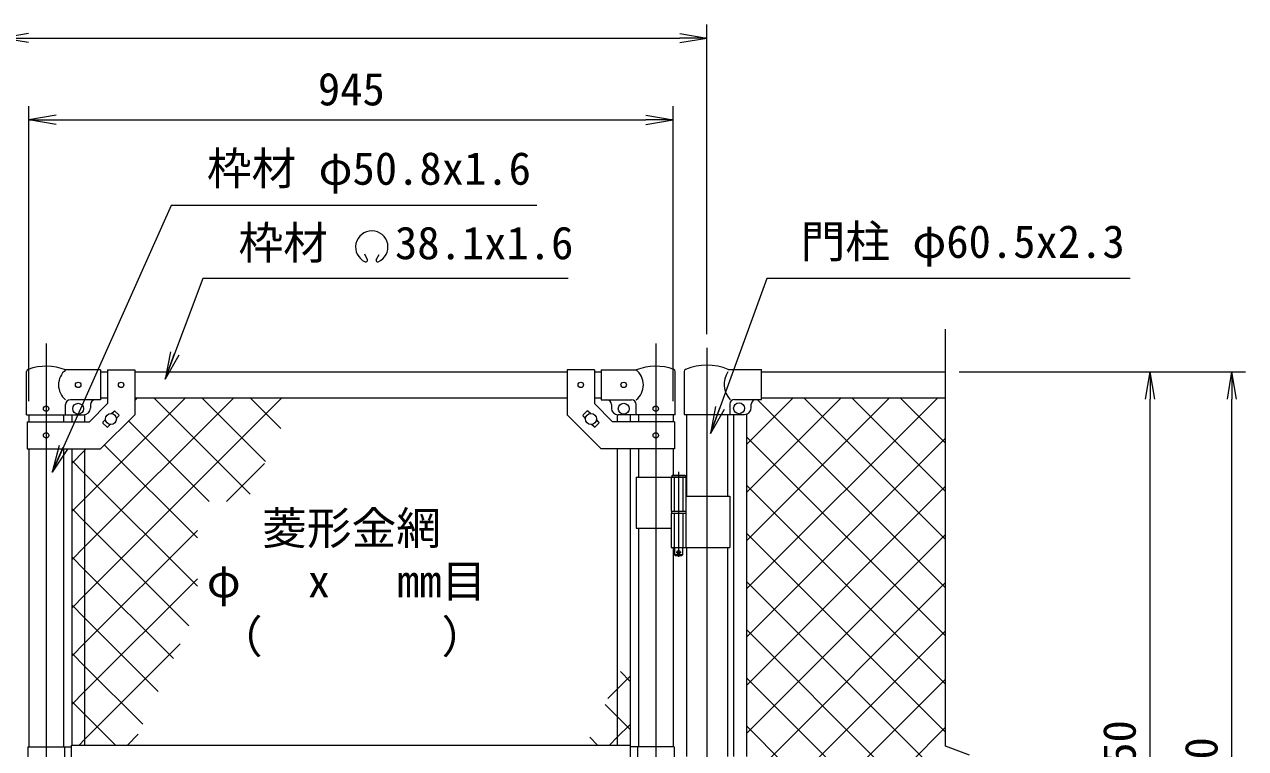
# Model space of a CAD drawing. Units: millimetres, scale not verified. Extents: x -4200 to 4200, y -2970 to 2970.
# Drawn here: x -2585 to -794, y 609 to 1672 of the extents above; entities that cross this region are included whole.
import ezdxf
from ezdxf.enums import TextEntityAlignment as Align

# ---------------------------------------------------------------- set-up
doc = ezdxf.new("R2010")
doc.units = ezdxf.units.MM
doc.header["$LTSCALE"] = 20
doc.linetypes.add('DASHED', pattern=[7.5, 6, -1.5])
doc.linetypes.add('USER1', pattern=[50.8, 31.75, -6.35, 6.35, -6.35])
for name, color, linetype, lineweight in [('0-1_D-BMK', 2, 'USER1', 13), ('0-2_D-STR1', 1, 'Continuous', 18), ('0-3_D-STR3', 3, 'Continuous', 13), ('0-4_D-STR-DIM', 7, 'Continuous', 9), ('0-5_0', 3, 'Continuous', 18), ('0-6_D-STR-TXT', 7, 'Continuous', 9), ('0-7_D-STR2', 7, 'Continuous', 9)]:
    doc.layers.add(name, color=color, linetype=linetype, lineweight=lineweight)
doc.styles.add('ＭＳ ゴシック', font='')
doc.styles.get('ＭＳ ゴシック').set_extended_font_data('MS Gothic')

# ---------------------------------------------------------------- blocks, each defined once
blk = doc.blocks.new('_Open')
at = {"layer": '0-5_0', "color": 7, "lineweight": 9}
blk.add_line((-20, 3.33), (0, 0), dxfattribs=at)
blk.add_lwpolyline([(-20, -3.33), (0, 0), (-20, 0)], dxfattribs=at)

msp = doc.modelspace()

# ---------------------------------------------------------------- linework, layer by layer
at = {"layer": '0-1_D-BMK'}
for p, q in [((-2553.08, 1203.33), (-2553.08, -35.07)), ((-1658.88, 1203.33), (-1658.88, -35.07)), ((-1583.73, 1196.83), (-1583.73, -119.81)), ((-1625.45, 1015.01), (-1625.45, 890.13)), ((-1629.08, 897.09), (-1621.83, 897.09))]:
    msp.add_line(p, q, dxfattribs=at)
at = {"layer": '0-2_D-STR1'}
for p, q in [((-2473.08, 1161.59), (-2463.08, 1161.59)), ((-2423.08, 1161.59), (-1788.88, 1161.59)), ((-1748.88, 1161.59), (-1738.88, 1161.59)), ((-1503.73, 1161.59), (-1233.73, 1161.59)), ((-2473.08, 1123.59), (-2463.08, 1123.59)), ((-2423.08, 1123.59), (-1788.88, 1123.59)), ((-1748.88, 1123.59), (-1738.88, 1123.59)), ((-1503.73, 1123.59), (-1233.73, 1123.59)), ((-2578.48, 1098.59), (-2578.48, 1088.54)), ((-2527.68, 1098.59), (-2527.68, 1088.54)), ((-1684.28, 1098.59), (-1684.28, 1088.54)), ((-1633.48, 1098.59), (-1633.48, 1088.54)), ((-1613.98, 1099.29), (-1613.98, 979.09)), ((-1553.48, 1099.29), (-1553.48, 979.09)), ((-2578.48, 1048.54), (-2578.48, 611.59)), ((-2527.68, 1048.54), (-2527.68, 611.59)), ((-1684.28, 1048.54), (-1684.28, 1007.09)), ((-1633.48, 1048.54), (-1633.48, 1010.09)), ((-1684.28, 932.09), (-1684.28, 611.59)), ((-1633.48, 904.09), (-1633.48, 611.59)), ((-1613.98, 904.09), (-1613.98, 597.09)), ((-1553.48, 904.09), (-1553.48, 597.09))]:
    msp.add_line(p, q, dxfattribs=at)
at = {"layer": '0-3_D-STR3'}
for p, q in [((-2473.08, 1164.59), (-2524.53, 1164.59)), ((-2473.08, 1164.59), (-2473.08, 1120.59)), ((-2463.08, 1164.79), (-2463.08, 1115.11)), ((-2463.08, 1164.79), (-2423.08, 1164.79)), ((-2423.08, 1164.79), (-2423.08, 1098.54)), ((-1788.88, 1164.79), (-1788.88, 1098.54)), ((-1748.88, 1164.79), (-1788.88, 1164.79)), ((-1748.88, 1164.79), (-1748.88, 1115.11)), ((-1738.88, 1164.59), (-1687.43, 1164.59)), ((-1738.88, 1164.59), (-1738.88, 1120.59)), ((-1552.59, 1165.29), (-1503.73, 1165.29)), ((-1503.73, 1121.29), (-1503.73, 1165.29)), ((-2581.63, 1098.59), (-2581.63, 1162.29)), ((-1630.33, 1098.59), (-1630.33, 1162.29)), ((-1617.13, 1162.15), (-1617.13, 1099.29)), ((-2524.53, 1098.59), (-2524.53, 1113.59)), ((-2473.08, 1120.59), (-2517.53, 1120.59)), ((-2489.64, 1088.54), (-2463.08, 1115.11)), ((-2488.08, 1113.59), (-2488.08, 1108.59)), ((-1722.31, 1088.54), (-1748.88, 1115.11)), ((-1738.88, 1120.59), (-1694.43, 1120.59)), ((-1723.88, 1113.59), (-1723.88, 1108.59)), ((-1687.43, 1098.59), (-1687.43, 1113.59)), ((-1550.33, 1114.29), (-1550.33, 1099.29)), ((-1543.33, 1121.29), (-1503.73, 1121.29)), ((-1518.73, 1109.29), (-1518.73, 1114.29)), ((-2581.63, 1098.59), (-2524.53, 1098.59)), ((-2524.53, 1098.59), (-2498.08, 1098.59)), ((-2515.58, 1098.59), (-2515.58, 1088.54)), ((-2496.58, 1098.59), (-2496.58, 1088.54)), ((-2457.2, 1100.5), (-2453.48, 1104.21)), ((-2452.07, 1104.21), (-2446.41, 1098.55)), ((-2450.12, 1093.42), (-2446.41, 1097.14)), ((-1759.89, 1104.21), (-1765.54, 1098.55)), ((-1761.83, 1093.42), (-1765.54, 1097.14)), ((-1754.76, 1100.5), (-1758.47, 1104.21)), ((-1715.38, 1098.59), (-1715.38, 1088.54)), ((-1687.43, 1098.59), (-1713.88, 1098.59)), ((-1696.38, 1098.59), (-1696.38, 1088.54)), ((-1630.33, 1098.59), (-1687.43, 1098.59)), ((-1617.13, 1099.29), (-1528.73, 1099.29)), ((-1544.38, 597.09), (-1544.38, 1099.29)), ((-1525.38, 597.09), (-1525.38, 1099.87)), ((-2580.78, 1088.54), (-2489.64, 1088.54)), ((-2580.78, 1088.54), (-2580.78, 1048.54)), ((-2469.74, 1087.95), (-2466.03, 1091.66)), ((-2469.74, 1086.53), (-2464.09, 1080.88)), ((-2462.67, 1080.88), (-2458.96, 1084.59)), ((-1749.28, 1080.88), (-1753, 1084.59)), ((-1742.21, 1086.53), (-1747.87, 1080.88)), ((-1742.21, 1087.95), (-1745.92, 1091.66)), ((-1631.18, 1088.54), (-1722.31, 1088.54)), ((-1631.18, 1088.54), (-1631.18, 1048.54)), ((-2515.58, 1048.54), (-2515.58, 614.09)), ((-2496.58, 1048.54), (-2496.58, 614.09)), ((-1715.38, 1048.54), (-1715.38, 614.09)), ((-1696.38, 1048.54), (-1696.38, 614.09)), ((-1687.43, 1007.09), (-1687.43, 932.09)), ((-1687.43, 1007.09), (-1614.65, 1007.09)), ((-1636.25, 1007.09), (-1636.25, 957.09)), ((-1615.45, 1009.09), (-1635.45, 1009.09)), ((-1634.45, 1010.09), (-1616.45, 1010.09)), ((-1615.45, 1009.09), (-1616.45, 1010.09)), ((-1615.45, 1009.09), (-1615.45, 1007.09)), ((-1614.65, 1007.09), (-1614.65, 957.09)), ((-1614.65, 979.09), (-1550.43, 979.09)), ((-1550.43, 979.09), (-1550.43, 904.09)), ((-1636.25, 957.09), (-1614.65, 957.09)), ((-1636.25, 954.09), (-1614.65, 954.09)), ((-1636.25, 954.09), (-1636.25, 904.09)), ((-1635.95, 957.09), (-1635.95, 954.09)), ((-1635.95, 954.09), (-1614.95, 954.09)), ((-1614.95, 957.09), (-1614.95, 954.09)), ((-1614.65, 954.09), (-1614.65, 904.09)), ((-1687.43, 932.09), (-1636.48, 932.09)), ((-1636.25, 904.09), (-1550.43, 904.09)), ((-1631.45, 904.09), (-1631.45, 893.09)), ((-1630.45, 892.09), (-1631.45, 893.09)), ((-1630.45, 892.09), (-1620.45, 892.09)), ((-1620.45, 892.09), (-1619.45, 893.09)), ((-2580.08, 611.59), (-2580.08, 593.09)), ((-2580.08, 611.59), (-2515.98, 611.59)), ((-2526.08, 611.59), (-2526.08, 593.09)), ((-2515.98, 614.09), (-1695.98, 614.09)), ((-2515.98, 593.09), (-2515.98, 614.09)), ((-1695.98, 559.09), (-1695.98, 614.09)), ((-1631.88, 611.59), (-1695.98, 611.59)), ((-1685.88, 611.59), (-1685.88, 561.59)), ((-1631.88, 611.59), (-1631.88, 561.59))]:
    msp.add_line(p, q, dxfattribs=at)
at = {"layer": '0-3_D-STR3', "linetype": 'DASHED'}
for p, q in [((-1631.75, 1007.09), (-1631.75, 957.09)), ((-1619.15, 1007.09), (-1619.15, 957.09)), ((-1631.75, 954.09), (-1631.75, 904.09)), ((-1619.15, 954.09), (-1619.15, 904.09))]:
    msp.add_line(p, q, dxfattribs=at)
at = {"layer": '0-3_D-STR3'}
for points in [[(-2580.78, 1048.54), (-2473.08, 1048.54), (-2423.08, 1098.54)], [(-1631.18, 1048.54), (-1738.88, 1048.54), (-1788.88, 1098.54)], [(-1634.45, 1010.09), (-1635.45, 1009.09), (-1635.45, 1007.09)], [(-1619.45, 904.09), (-1619.45, 893.09), (-1631.45, 893.09)]]:
    msp.add_lwpolyline(points, dxfattribs=at)
for centre, radius in [((-2506.08, 1142.59), 4), ((-2443.08, 1142.54), 4), ((-1768.88, 1142.54), 4), ((-1705.88, 1142.59), 4), ((-2553.08, 1107.59), 4), ((-2506.08, 1107.59), 8), ((-1705.88, 1107.59), 8), ((-1658.88, 1107.59), 4), ((-1536.73, 1108.29), 8), ((-2458.08, 1092.54), 8), ((-1753.88, 1092.54), 8), ((-2553.08, 1068.54), 4), ((-1658.88, 1068.54), 4), ((-1625.45, 897.09), 2.5)]:
    msp.add_circle(centre, radius, dxfattribs=at)
for centre, radius, start, end in [((-2578.33, 1162.29), 3.3, 109.22051, 180), ((-2553.08, 1089.86), 80, 69.0916, 109.22051), ((-2506.33, 1142.59), 28.55, 129.59418, 230.40582), ((-1658.88, 1089.86), 80, 70.77949, 110.9084), ((-1705.62, 1142.59), 28.55, 309.59418, 50.40582), ((-1633.63, 1162.29), 3.3, 0, 70.77949), ((-1613.83, 1162.15), 3.3, 113.10629, 180), ((-1583.73, 1091.6), 80, 67.09875, 113.10629), ((-1525.19, 1143.35), 33.4, 146.35914, 222.2959), ((-2517.53, 1113.59), 7, 90, 180), ((-2481.08, 1113.59), 7, 90, 180), ((-1730.88, 1113.59), 7, 0, 90), ((-1694.43, 1113.59), 7, 0, 90), ((-1543.33, 1114.29), 7, 90, 180), ((-1511.73, 1114.29), 7, 90, 180), ((-2498.08, 1108.59), 10, 270, 0), ((-2452.77, 1103.5), 1, 45, 135), ((-2447.12, 1097.85), 1, 315, 45), ((-1764.84, 1097.85), 1, 135, 225), ((-1759.18, 1103.5), 1, 45, 135), ((-1713.88, 1108.59), 10, 180, 270), ((-1528.73, 1109.29), 10, 270, 0), ((-2469.04, 1087.24), 1, 135, 225), ((-2463.38, 1081.58), 1, 225, 315), ((-1748.57, 1081.58), 1, 225, 315), ((-1742.92, 1087.24), 1, 315, 45)]:
    msp.add_arc(centre, radius, start, end, dxfattribs=at)
at = {"layer": '0-4_D-STR-DIM'}
for p, q in [((-1583.73, 1216.83), (-1583.73, 1671.59)), ((-2578.73, 1651.59), (-1623.73, 1651.59)), ((-2578.48, 1118.59), (-2578.48, 1551.59)), ((-1633.48, 1118.59), (-1633.48, 1551.59)), ((-2538.48, 1531.59), (-1673.48, 1531.59)), ((-1233.73, 612.25), (-1233.73, 1224.59)), ((-1213.73, 1161.59), (-913.73, 1161.59)), ((-1213.73, 1161.59), (-793.73, 1161.59)), ((-933.73, 51.59), (-933.73, 1121.59)), ((-813.73, 1.59), (-813.73, 1121.59)), ((-1198.49, 599.42), (-1233.73, 612.25))]:
    msp.add_line(p, q, dxfattribs=at)
at = {"layer": '0-6_D-STR-TXT'}
for p, q in [((-2081.69, 1325.98), (-2085.52, 1334.18)), ((-2069.1, 1325.97), (-2064.58, 1333.81))]:
    msp.add_line(p, q, dxfattribs=at)
for points in [[(-1833.55, 1405.72), (-2369.76, 1405.72), (-2543.44, 1016.38)], [(-1787.15, 1298.69), (-2323.35, 1298.69), (-2377.91, 1153.03)], [(-962.83, 1298.69), (-1495.99, 1298.69), (-1577.92, 1072.95)]]:
    msp.add_lwpolyline(points, dxfattribs=at)
for centre, radius, start, end in [((-2075.4, 1344.86), 23.75, 292.92895, 245.65759), ((-2084.15, 1325.52), 2.5, 245.55066, 10.6575), ((-2066.65, 1325.51), 2.5, 169.34241, 276.63708)]:
    msp.add_arc(centre, radius, start, end, dxfattribs=at)
at = {"layer": '0-7_D-STR2'}
for p, q in [((-2496.58, 975.57), (-2348.55, 1123.59)), ((-2496.58, 904.86), (-2277.84, 1123.59)), ((-2496.58, 834.15), (-2207.13, 1123.59)), ((-2423.08, 1119.78), (-2419.26, 1123.59)), ((-2253.8, 982.06), (-2395.32, 1123.59)), ((-2231.31, 1030.29), (-2324.61, 1123.59)), ((-2208.82, 1078.51), (-2253.9, 1123.59)), ((-1525.38, 1055.69), (-1457.48, 1123.59)), ((-1525.38, 984.98), (-1386.77, 1123.59)), ((-1525.38, 914.27), (-1316.05, 1123.59)), ((-1525.38, 843.56), (-1245.34, 1123.59)), ((-1233.73, 844.84), (-1510.18, 1121.29)), ((-1233.73, 915.55), (-1441.77, 1123.59)), ((-1233.73, 986.26), (-1371.06, 1123.59)), ((-1233.73, 1056.97), (-1300.35, 1123.59)), ((-2314.04, 971.59), (-2432.03, 1089.59)), ((-1233.73, 774.13), (-1525.38, 1065.78)), ((-1525.38, 772.85), (-1233.73, 1064.5)), ((-2331.23, 918.07), (-2467.39, 1054.23)), ((-2288.42, 971.59), (-2232.69, 1027.32)), ((-1233.73, 703.42), (-1525.38, 995.07)), ((-1525.38, 702.14), (-1233.73, 993.79)), ((-2515.58, 956.57), (-2496.58, 975.57)), ((-2496.58, 942), (-2515.58, 961)), ((-2343.74, 789.17), (-2496.58, 942)), ((-1233.73, 632.7), (-1525.38, 924.35)), ((-1525.38, 631.43), (-1233.73, 923.08)), ((-2515.58, 885.86), (-2496.58, 904.86)), ((-2496.58, 871.29), (-2515.58, 890.29)), ((-2366.23, 740.95), (-2496.58, 871.29)), ((-2515.58, 815.15), (-2496.58, 834.15)), ((-2496.58, 800.58), (-2515.58, 819.58)), ((-2388.72, 692.72), (-2496.58, 800.58)), ((-1329.04, 586.59), (-1525.38, 782.93)), ((-1428.79, 586.59), (-1233.73, 781.66)), ((-2496.58, 729.87), (-2515.58, 748.87)), ((-2411.2, 644.5), (-2496.58, 729.87)), ((-1696.38, 707.49), (-1710.69, 721.81)), ((-1399.75, 586.59), (-1525.38, 712.22)), ((-1358.08, 586.59), (-1233.73, 710.95)), ((-2433.79, 614.09), (-2418.04, 629.84)), ((-1470.46, 586.59), (-1525.38, 641.51)), ((-1287.37, 586.59), (-1233.73, 640.24)), ((-1744.4, 614.09), (-1755.67, 625.36))]:
    msp.add_line(p, q, dxfattribs=at)
for points in [[(-2515.58, 1027.28), (-2496.58, 1046.28), (-2494.31, 1048.54)], [(-2331.23, 847.36), (-2496.58, 1012.71), (-2515.58, 1031.71)], [(-2515.58, 744.44), (-2496.58, 763.44), (-2331.23, 928.79)], [(-2515.58, 673.73), (-2496.58, 692.73), (-2331.23, 858.08)], [(-1251.76, 580.03), (-1258.33, 586.59), (-1525.38, 853.64)], [(-1501.73, 584.37), (-1499.5, 586.59), (-1233.73, 852.37)], [(-2504.5, 614.09), (-2496.58, 622.02), (-2356.26, 762.33)], [(-1729.06, 682.43), (-1715.38, 696.11), (-1696.38, 715.11)], [(-2451.51, 614.09), (-2496.58, 659.16), (-2515.58, 678.16)], [(-1696.38, 636.78), (-1715.38, 655.78), (-1733.18, 673.58)], [(-1726.68, 614.09), (-1715.38, 625.4), (-1696.38, 644.4)]]:
    msp.add_lwpolyline(points, dxfattribs=at)

# ---------------------------------------------------------------- block references
at = {"layer": '0-4_D-STR-DIM', "xscale": 2, "yscale": 2}
for p, rotation in [((-2618.73, 1651.59), 180), ((-2578.48, 1531.59), 180), ((-933.73, 1161.59), 90), ((-813.73, 1161.59), 90)]:
    msp.add_blockref('_Open', p, dxfattribs=dict(at, rotation=rotation))
for p in [(-1583.73, 1651.59), (-1633.48, 1531.59)]:
    msp.add_blockref('_Open', p, dxfattribs=at)
at = {"layer": '0-6_D-STR-TXT', "xscale": 2, "yscale": 2}
for p, rotation in [((-2378.61, 1151.15), 249.46512), ((-1578.6, 1071.07), 250.05227), ((-2544.25, 1014.55), 245.95896)]:
    msp.add_blockref('_Open', p, dxfattribs=dict(at, rotation=rotation))

# ---------------------------------------------------------------- texts
at = {"layer": '0-4_D-STR-DIM', "style": 'ＭＳ ゴシック'}
msp.add_text('945', height=48.09, dxfattribs=at).set_placement((-2154.45, 1538.34), align=Align.BOTTOM_LEFT)
for s, p in [('1150', (-940.47, 519.69)), ('1200', (-820.47, 494.69))]:
    msp.add_text(s, height=48.09, rotation=90, dxfattribs=at).set_placement(p, align=Align.BOTTOM_LEFT)
at = {"layer": '0-6_D-STR-TXT', "style": 'ＭＳ ゴシック'}
for s, p in [('枠材 φ50.8x1.6', (-2317.31, 1421.85)), ('枠材 \u300038.1x1.6', (-2270.9, 1312.54)), ('門柱 φ60.5x2.3', (-1446.33, 1314.57)), ('菱形金網', (-2236.17, 893.99)), ('φ\u3000 x\u3000 mm目', (-2317.39, 816.4)), ('（\u3000\u3000\u3000\u3000）', (-2301.15, 734.75))]:
    msp.add_text(s, height=48.09, dxfattribs=at).set_placement(p, align=Align.BOTTOM_LEFT)

doc.saveas('drawing.dxf')
